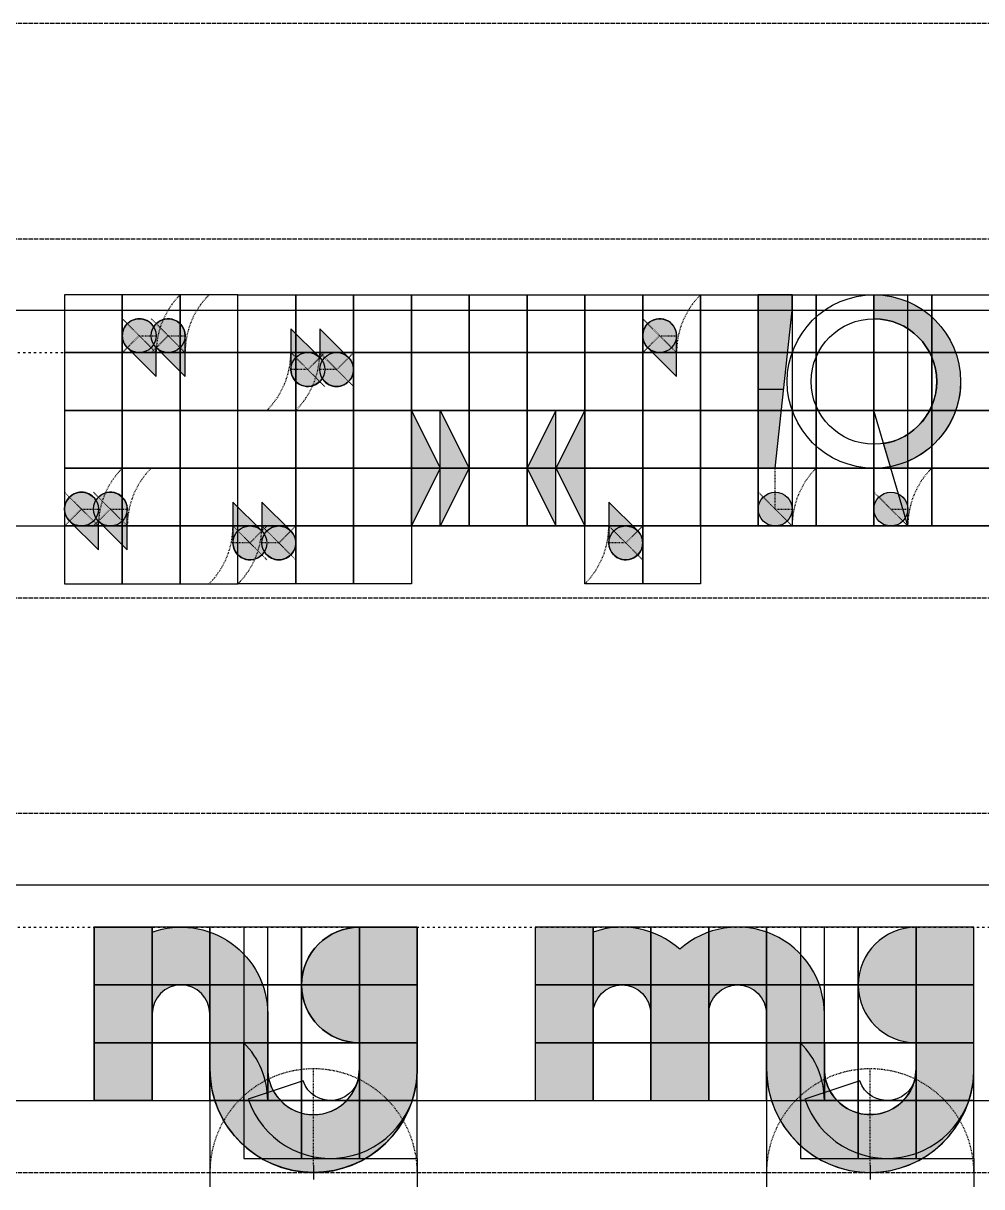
# Model space of a CAD drawing. Header units: millimetres. Extents: x -19 to 3010, y -292 to 470.
# Drawn here: x 274.3 to 407.7, y -252 to -90 of the extents above; entities that cross this region are included whole.
import ezdxf

# ---------------------------------------------------------------- set-up
doc = ezdxf.new("R2010")
doc.units = ezdxf.units.MM
doc.linetypes.add('ACAD_ISO02W100', pattern=[15, 12, -3])
doc.linetypes.add('ACAD_ISO03W100', pattern=[30, 12, -18])
for name, color, linetype in [('GUIDES', 252, 'Continuous'), ('guides_minor', 12, 'Continuous'), ('Lettering', 7, 'Continuous'), ('LINES', 252, 'Continuous'), ('Outlines', 5, 'Continuous')]:
    doc.layers.add(name, color=color, linetype=linetype)

msp = doc.modelspace()

# ---------------------------------------------------------------- hatches: boundary and pattern name
at = {"layer": 'Lettering'}
h = msp.add_hatch(color=256, dxfattribs=at)
h.dxf.hatch_style = 1
edge = h.paths.add_edge_path()
edge.add_arc((378.925565098879, -157.6429773960448), 2.357022603955154, 0, 360)
h.paths.add_polyline_path([(376.5685424949238, -127.8104858350254), (376.5685424949238, -151.9526214587563), (378.925565098879, -151.9526214587563), (381.2825877028341, -130), (381.2825877028341, -127.8104858350254)])
h = msp.add_hatch(color=256, dxfattribs=at)
h.dxf.hatch_style = 1
edge = h.paths.add_edge_path()
edge.add_arc((395.0203221813662, -157.6429773960448), 2.357022603955154, 0, 360)
edge = h.paths.add_edge_path()
edge.add_line((395.0203221813662, -151.9526214587564), (394.0132821968343, -148.5143718857156))
edge.add_arc((392.6632995774111, -139.8815536468909), 8.737734478532149, 278.8878165909547, 359.9999999999998)
edge.add_arc((392.663299577411, -139.881553646891), 8.737734478532218, 5.591073982312873e-13, 89.99999999999962)
edge.add_line((392.6632995774111, -131.1438191683588), (392.6632995774111, -127.8104858350254))
edge.add_arc((392.6632995774111, -139.8815536468909), 12.07106781186545, 0, 90, ccw=False)
edge.add_arc((392.663299577411, -139.8815536468908), 12.07106781186559, 292.9871262958783, 359.9999999999998, ccw=False)
edge.add_line((397.3773447853214, -150.9940896264247), (397.3773447853213, -151.9526214587563))
edge.add_line((397.3773447853213, -151.9526214587563), (395.0203221813662, -151.9526214587564))
h = msp.add_hatch(color=256, dxfattribs=at)
h.dxf.hatch_style = 1
edge = h.paths.add_edge_path()
edge.add_line((292.7614237491541, -135.1675084389805), (296.7851130197759, -139.1911977096024))
edge.add_line((296.7851130197759, -139.1911977096024), (296.7851130197759, -133.5008417723138))
edge.add_arc((294.4280904158208, -133.5008417723139), 2.357022603955102, 1.38178055159656e-12, 134.9999999999995)
edge.add_arc((294.4280904158184, -133.5008417723158), 2.357022603954803, 134.9999999999253, 148.600285190003)
edge.add_arc((290.4044011451989, -133.5008417723138), 2.357022603955134, 31.39971480993617, 135)
edge.add_arc((290.4044011451988, -133.5008417723139), 2.357022603955064, 134.9999999999971, 225.000000000001)
edge.add_line((288.7377344785322, -135.1675084389805), (292.7614237491541, -139.1911977096024))
edge.add_line((292.7614237491541, -139.1911977096024), (292.7614237491541, -135.1675084389805))
h = msp.add_hatch(color=256, dxfattribs=at)
h.dxf.hatch_style = 1
edge = h.paths.add_edge_path()
edge.add_line((361.164141349725, -135.1675084389806), (365.1878306203468, -139.1911977096025))
edge.add_line((365.1878306203468, -139.1911977096025), (365.1878306203468, -133.5008417723139))
edge.add_arc((362.8308080163917, -133.5008417723139), 2.357022603955102, 5.289628674080582e-13, 134.9999999999999)
edge.add_arc((362.8308080163916, -133.5008417723139), 2.357022603955107, 134.999999999998, 225.000000000002)
h = msp.add_hatch(color=256, dxfattribs=at)
h.dxf.hatch_style = 1
edge = h.paths.add_edge_path()
edge.add_line((315.522847498308, -136.5482203135576), (311.4991582276862, -132.5245310429356))
edge.add_line((311.4991582276862, -132.5245310429356), (311.4991582276862, -138.2148869802242))
edge.add_arc((313.8561808316413, -138.2148869802242), 2.357022603955159, 180.0000000000014, 314.9999999999985)
edge.add_arc((313.8561808316437, -138.2148869802223), 2.357022603954844, 314.9999999999262, 328.6002851900037)
edge.add_arc((317.8798701022631, -138.2148869802242), 2.357022603955085, 211.3997148099369, 315.000000000001)
edge.add_arc((317.8798701022633, -138.2148869802242), 2.357022603955024, 314.9999999999961, 405.0000000000019)
edge.add_line((319.5465367689299, -136.5482203135576), (315.522847498308, -132.5245310429356))
edge.add_line((315.522847498308, -132.5245310429356), (315.522847498308, -136.5482203135576))
h = msp.add_hatch(color=256, dxfattribs=at)
h.dxf.hatch_style = 1
h.paths.add_polyline_path([(328.284271247462, -143.9052429175127), (332.3079605180838, -151.9526214587563), (332.3079605180838, -143.9052429175127), (336.3316497887056, -151.9526214587563), (332.3079605180838, -160), (332.3079605180838, -151.9526214587563), (328.284271247462, -160)])
h = msp.add_hatch(color=256, dxfattribs=at)
h.dxf.hatch_style = 1
h.paths.add_polyline_path([(348.4027176005711, -143.9052429175127), (344.3790283299493, -151.9526214587563), (348.4027176005711, -160), (348.4027176005711, -151.9526214587563), (352.4264068711929, -160), (352.4264068711929, -143.9052429175127), (348.4027176005711, -151.9526214587563)])
h = msp.add_hatch(color=256, dxfattribs=at)
h.dxf.hatch_style = 1
edge = h.paths.add_edge_path()
edge.add_line((284.7140452079104, -159.3096440627114), (288.7377344785323, -163.3333333333334))
edge.add_line((288.7377344785323, -163.3333333333334), (288.7377344785323, -157.6429773960448))
edge.add_arc((286.3807118745771, -157.6429773960448), 2.357022603955159, 1.381780551596527e-12, 134.9999999999986)
edge.add_arc((286.3807118745783, -157.642977396045), 2.357022603956049, 135.0000000000161, 148.6002851900936)
edge.add_arc((282.3570226039553, -157.6429773960448), 2.357022603955122, 31.39971480991449, 135)
edge.add_arc((282.3570226039552, -157.6429773960448), 2.357022603955064, 134.9999999999971, 225.000000000001)
edge.add_line((280.6903559372886, -159.3096440627114), (284.7140452079105, -163.3333333333334))
edge.add_line((284.7140452079105, -163.3333333333334), (284.7140452079104, -159.3096440627114))
h = msp.add_hatch(color=256, dxfattribs=at)
h.dxf.hatch_style = 1
edge = h.paths.add_edge_path()
edge.add_line((307.4754689570645, -160.6903559372886), (303.4517796864426, -156.6666666666667))
edge.add_line((303.4517796864426, -156.6666666666667), (303.4517796864426, -162.3570226039553))
edge.add_arc((305.8088022903978, -162.3570226039552), 2.357022603955102, 180.0000000000014, 314.9999999999995)
edge.add_arc((305.8088022903967, -162.3570226039551), 2.357022603956049, 315.0000000000161, 328.6002851900936)
edge.add_arc((309.8324915610195, -162.3570226039553), 2.357022603955073, 211.3997148099152, 315.000000000001)
edge.add_arc((309.8324915610198, -162.3570226039552), 2.357022603955024, 314.9999999999961, 405.0000000000019)
edge.add_line((311.4991582276863, -160.6903559372886), (307.4754689570644, -156.6666666666667))
edge.add_line((307.4754689570644, -156.6666666666667), (307.4754689570645, -160.6903559372886))
h = msp.add_hatch(color=256, dxfattribs=at)
h.dxf.hatch_style = 1
edge = h.paths.add_edge_path()
edge.add_line((359.783429475148, -160.6903559372886), (355.7597402045262, -156.6666666666666))
edge.add_line((355.7597402045262, -156.6666666666666), (355.7597402045262, -162.3570226039552))
edge.add_arc((358.1167628084813, -162.3570226039552), 2.357022603955102, 180.0000000000005, 314.9999999999998)
edge.add_arc((358.1167628084814, -162.3570226039552), 2.357022603955107, 314.999999999998, 405.000000000002)
h = msp.add_hatch(color=256, dxfattribs=at)
h.dxf.hatch_style = 1
edge = h.paths.add_edge_path()
edge.add_line((321.0456949966152, -235.5837493576075), (321.0456949966152, -231.9526214587564))
edge.add_arc((321.0456949966152, -223.9052429175127), 8.047378541243631, 90, 270, ccw=False)
edge.add_line((321.0456949966152, -215.8578643762691), (329.0930735378589, -215.8578643762691))
edge.add_line((329.0930735378589, -215.8578643762691), (329.0930735378588, -235.9763107293781))
edge.add_arc((314.6649831220381, -235.5837493576075), 14.4334298584122, 181.5585265580986, 358.4414734419262, ccw=False)
edge.add_line((300.2368927062174, -235.9763107293844), (300.2368927062174, -227.9289321881345))
edge.add_arc((296.2132034355956, -227.9289321881345), 4.023689270621844, 0, 180)
edge.add_line((292.1895141649737, -227.9289321881345), (292.1895141649737, -240))
edge.add_line((292.1895141649737, -240), (284.14213562373, -240))
edge.add_line((284.14213562373, -240), (284.14213562373, -215.857864376269))
edge.add_line((284.14213562373, -215.857864376269), (292.1895141649737, -215.857864376269))
edge.add_line((292.1895141649737, -215.857864376269), (292.1895141649737, -216.5482203135575))
edge.add_arc((296.2132034355955, -227.9289321881345), 12.07106781186548, -2.2737367544323206e-13, 109.47122063449049, ccw=False)
edge.add_line((308.284271247461, -227.9289321881345), (308.284271247461, -235.5837493576075))
edge.add_arc((314.6649831220381, -235.5837493576075), 6.380711874577116, 180, 360)
h = msp.add_hatch(color=256, dxfattribs=at)
h.dxf.hatch_style = 1
edge = h.paths.add_edge_path()
edge.add_arc((392.1404520791027, -235.5837493576085), 14.43342985841229, 181.5585265580783, 358.4414734419298)
edge.add_line((406.5685424949235, -235.9763107293782), (406.5685424949235, -215.857864376269))
edge.add_line((406.5685424949235, -215.857864376269), (398.5211639536798, -215.857864376269))
edge.add_arc((398.5211639536798, -223.9052429175127), 8.047378541243631, 90, 270)
edge.add_line((398.5211639536798, -231.9526214587563), (398.5211639536798, -235.5837493576075))
edge.add_arc((392.1404520791027, -235.5837493576075), 6.380711874577116, -180, 0, ccw=False)
edge.add_line((385.7597402045255, -235.5837493576075), (385.7597402045255, -227.9289321881345))
edge.add_arc((373.6886723926601, -227.9289321881344), 12.07106781186542, 359.9999999999999, 491.8103148957782)
edge.add_arc((357.5939153101729, -227.9289321881344), 12.07106781186549, 48.18968510422157, 109.471220634491)
edge.add_line((353.570226039551, -216.5482203135575), (353.570226039551, -215.857864376269))
edge.add_line((353.570226039551, -215.857864376269), (345.5228474983073, -215.857864376269))
edge.add_line((345.5228474983073, -215.857864376269), (345.5228474983073, -239.9999999999999))
edge.add_line((345.5228474983073, -239.9999999999999), (353.570226039551, -239.9999999999999))
edge.add_line((353.570226039551, -239.9999999999999), (353.570226039551, -227.9289321881345))
edge.add_arc((357.5939153101729, -227.9289321881345), 4.023689270621844, 0, 180, ccw=False)
edge.add_line((361.6176045807947, -227.9289321881345), (361.6176045807947, -239.9999999999999))
edge.add_line((361.6176045807947, -239.9999999999999), (369.6649831220383, -239.9999999999999))
edge.add_line((369.6649831220383, -239.9999999999999), (369.6649831220383, -227.9289321881345))
edge.add_arc((373.6886723926601, -227.9289321881345), 4.023689270621787, 0, 180, ccw=False)
edge.add_line((377.7123616632819, -227.9289321881345), (377.7123616632819, -235.9763107293802))

# ---------------------------------------------------------------- linework, layer by layer
at = {"layer": 'GUIDES'}
for points in [[(280.0000000000001, -135.857864376269), (288.0473785412438, -135.857864376269), (288.0473785412438, -127.8104858350254), (280.0000000000001, -127.8104858350254)], [(288.0473785412438, -135.857864376269), (296.0947570824874, -135.857864376269), (296.0947570824874, -127.8104858350254), (288.0473785412438, -127.8104858350254)], [(296.0947570824874, -135.857864376269), (304.1421356237311, -135.857864376269), (304.1421356237311, -127.8104858350254), (296.0947570824874, -127.8104858350254)], [(312.1895141649748, -135.857864376269), (304.1421356237311, -135.857864376269), (304.1421356237311, -127.8104858350254), (312.1895141649748, -127.8104858350254)], [(320.2368927062184, -135.857864376269), (312.1895141649748, -135.857864376269), (312.1895141649748, -127.8104858350254), (320.2368927062184, -127.8104858350254)], [(328.284271247462, -135.857864376269), (320.2368927062183, -135.857864376269), (320.2368927062183, -127.8104858350254), (328.284271247462, -127.8104858350254)], [(336.3316497887056, -135.857864376269), (328.284271247462, -135.857864376269), (328.284271247462, -127.8104858350254), (336.3316497887056, -127.8104858350254)], [(344.3790283299493, -135.857864376269), (336.3316497887056, -135.857864376269), (336.3316497887056, -127.8104858350254), (344.3790283299493, -127.8104858350254)], [(352.4264068711929, -135.857864376269), (344.3790283299493, -135.857864376269), (344.3790283299493, -127.8104858350254), (352.4264068711929, -127.8104858350254)], [(360.4737854124365, -135.857864376269), (352.4264068711929, -135.857864376269), (352.4264068711929, -127.8104858350254), (360.4737854124365, -127.8104858350254)], [(368.5211639536801, -135.857864376269), (360.4737854124365, -135.857864376269), (360.4737854124365, -127.8104858350254), (368.5211639536801, -127.8104858350254)], [(376.5685424949238, -135.857864376269), (368.5211639536801, -135.857864376269), (368.5211639536801, -127.8104858350254), (376.5685424949238, -127.8104858350254)], [(384.6159210361675, -135.857864376269), (376.5685424949238, -135.857864376269), (376.5685424949238, -127.8104858350254), (384.6159210361675, -127.8104858350254)], [(392.6632995774111, -135.857864376269), (384.6159210361675, -135.857864376269), (384.6159210361675, -127.8104858350254), (392.6632995774111, -127.8104858350254)], [(400.7106781186548, -135.857864376269), (392.6632995774111, -135.857864376269), (392.6632995774111, -127.8104858350254), (400.7106781186548, -127.8104858350254)], [(408.7580566598984, -135.857864376269), (400.7106781186548, -135.857864376269), (400.7106781186548, -127.8104858350254), (408.7580566598984, -127.8104858350254)], [(280.0000000000001, -143.9052429175127), (288.0473785412438, -143.9052429175127), (288.0473785412438, -135.857864376269), (280.0000000000001, -135.857864376269)], [(288.0473785412438, -143.9052429175127), (296.0947570824874, -143.9052429175127), (296.0947570824874, -135.857864376269), (288.0473785412438, -135.857864376269)], [(296.0947570824874, -143.9052429175127), (304.1421356237311, -143.9052429175127), (304.1421356237311, -135.857864376269), (296.0947570824874, -135.857864376269)], [(312.1895141649748, -143.9052429175127), (304.1421356237311, -143.9052429175127), (304.1421356237311, -135.857864376269), (312.1895141649748, -135.857864376269)], [(320.2368927062183, -143.9052429175127), (312.1895141649748, -143.9052429175127), (312.1895141649748, -135.857864376269), (320.2368927062183, -135.857864376269)], [(328.284271247462, -143.9052429175127), (320.2368927062183, -143.9052429175127), (320.2368927062183, -135.857864376269), (328.284271247462, -135.857864376269)], [(336.3316497887056, -143.9052429175127), (328.284271247462, -143.9052429175127), (328.284271247462, -135.857864376269), (336.3316497887056, -135.857864376269)], [(344.3790283299493, -143.9052429175127), (336.3316497887056, -143.9052429175127), (336.3316497887056, -135.857864376269), (344.3790283299493, -135.857864376269)], [(352.4264068711929, -143.9052429175127), (344.3790283299493, -143.9052429175127), (344.3790283299493, -135.857864376269), (352.4264068711929, -135.857864376269)], [(360.4737854124365, -143.9052429175127), (352.4264068711929, -143.9052429175127), (352.4264068711929, -135.857864376269), (360.4737854124365, -135.857864376269)], [(368.5211639536801, -143.9052429175127), (360.4737854124365, -143.9052429175127), (360.4737854124365, -135.857864376269), (368.5211639536801, -135.857864376269)], [(376.5685424949238, -143.9052429175127), (368.5211639536801, -143.9052429175127), (368.5211639536801, -135.857864376269), (376.5685424949238, -135.857864376269)], [(384.6159210361675, -143.9052429175127), (376.5685424949238, -143.9052429175127), (376.5685424949238, -135.857864376269), (384.6159210361675, -135.857864376269)], [(392.6632995774111, -143.9052429175127), (384.6159210361675, -143.9052429175127), (384.6159210361675, -135.857864376269), (392.6632995774111, -135.857864376269)], [(400.7106781186548, -143.9052429175127), (392.6632995774111, -143.9052429175127), (392.6632995774111, -135.857864376269), (400.7106781186548, -135.857864376269)], [(408.7580566598984, -143.9052429175127), (400.7106781186548, -143.9052429175127), (400.7106781186548, -135.857864376269), (408.7580566598984, -135.857864376269)], [(280.0000000000001, -151.9526214587563), (288.0473785412438, -151.9526214587563), (288.0473785412438, -143.9052429175127), (280.0000000000001, -143.9052429175127)], [(288.0473785412438, -151.9526214587563), (296.0947570824874, -151.9526214587563), (296.0947570824874, -143.9052429175127), (288.0473785412438, -143.9052429175127)], [(296.0947570824874, -151.9526214587563), (304.1421356237311, -151.9526214587563), (304.1421356237311, -143.9052429175127), (296.0947570824874, -143.9052429175127)], [(312.1895141649748, -151.9526214587563), (304.1421356237311, -151.9526214587563), (304.1421356237311, -143.9052429175127), (312.1895141649748, -143.9052429175127)], [(320.2368927062183, -151.9526214587563), (312.1895141649748, -151.9526214587563), (312.1895141649748, -143.9052429175127), (320.2368927062183, -143.9052429175127)], [(328.284271247462, -151.9526214587563), (320.2368927062183, -151.9526214587563), (320.2368927062183, -143.9052429175127), (328.284271247462, -143.9052429175127)], [(336.3316497887056, -151.9526214587563), (328.284271247462, -151.9526214587563), (328.284271247462, -143.9052429175127), (336.3316497887056, -143.9052429175127)], [(344.3790283299493, -151.9526214587563), (336.3316497887056, -151.9526214587563), (336.3316497887056, -143.9052429175127), (344.3790283299493, -143.9052429175127)], [(352.4264068711929, -151.9526214587563), (344.3790283299493, -151.9526214587563), (344.3790283299493, -143.9052429175127), (352.4264068711929, -143.9052429175127)], [(360.4737854124365, -151.9526214587563), (352.4264068711929, -151.9526214587563), (352.4264068711929, -143.9052429175127), (360.4737854124365, -143.9052429175127)], [(368.5211639536801, -151.9526214587563), (360.4737854124365, -151.9526214587563), (360.4737854124365, -143.9052429175127), (368.5211639536801, -143.9052429175127)], [(376.5685424949238, -151.9526214587563), (368.5211639536801, -151.9526214587563), (368.5211639536801, -143.9052429175127), (376.5685424949238, -143.9052429175127)], [(384.6159210361675, -151.9526214587563), (376.5685424949238, -151.9526214587563), (376.5685424949238, -143.9052429175127), (384.6159210361675, -143.9052429175127)], [(392.6632995774111, -151.9526214587563), (384.6159210361675, -151.9526214587563), (384.6159210361675, -143.9052429175127), (392.6632995774111, -143.9052429175127)], [(400.7106781186548, -151.9526214587563), (392.6632995774111, -151.9526214587563), (392.6632995774111, -143.9052429175127), (400.7106781186548, -143.9052429175127)], [(408.7580566598984, -151.9526214587563), (400.7106781186548, -151.9526214587563), (400.7106781186548, -143.9052429175127), (408.7580566598984, -143.9052429175127)], [(280.0000000000001, -160), (288.0473785412438, -160), (288.0473785412438, -151.9526214587563), (280.0000000000001, -151.9526214587563)], [(288.0473785412438, -160), (296.0947570824874, -160), (296.0947570824874, -151.9526214587563), (288.0473785412438, -151.9526214587563)], [(296.0947570824874, -160), (304.1421356237311, -160), (304.1421356237311, -151.9526214587563), (296.0947570824874, -151.9526214587563)], [(312.1895141649748, -160), (304.1421356237311, -160), (304.1421356237311, -151.9526214587563), (312.1895141649748, -151.9526214587563)], [(320.2368927062183, -160), (312.1895141649748, -160), (312.1895141649748, -151.9526214587563), (320.2368927062183, -151.9526214587563)], [(328.284271247462, -160), (320.2368927062183, -160), (320.2368927062183, -151.9526214587563), (328.284271247462, -151.9526214587563)], [(336.3316497887056, -160), (328.284271247462, -160), (328.284271247462, -151.9526214587563), (336.3316497887056, -151.9526214587563)], [(344.3790283299493, -160), (336.3316497887056, -160), (336.3316497887056, -151.9526214587563), (344.3790283299493, -151.9526214587563)], [(352.4264068711929, -160), (344.3790283299493, -160), (344.3790283299493, -151.9526214587563), (352.4264068711929, -151.9526214587563)], [(360.4737854124365, -160), (352.4264068711929, -160), (352.4264068711929, -151.9526214587563), (360.4737854124365, -151.9526214587563)], [(368.5211639536801, -160.0000000000001), (360.4737854124365, -160.0000000000001), (360.4737854124365, -151.9526214587564), (368.5211639536801, -151.9526214587564)], [(376.5685424949238, -160), (368.5211639536801, -160), (368.5211639536801, -151.9526214587563), (376.5685424949238, -151.9526214587563)], [(384.6159210361675, -160), (376.5685424949238, -160), (376.5685424949238, -151.9526214587563), (384.6159210361675, -151.9526214587563)], [(392.6632995774111, -160), (384.6159210361675, -160), (384.6159210361675, -151.9526214587563), (392.6632995774111, -151.9526214587563)], [(400.7106781186548, -160), (392.6632995774111, -160), (392.6632995774111, -151.9526214587563), (400.7106781186548, -151.9526214587563)], [(400.7106781186548, -160), (392.6632995774111, -160), (392.6632995774111, -151.9526214587563), (400.7106781186548, -151.9526214587563)], [(408.7580566598984, -160), (400.7106781186548, -160), (400.7106781186548, -151.9526214587563), (408.7580566598984, -151.9526214587563)], [(280.0000000000001, -168.0473785412437), (288.0473785412438, -168.0473785412437), (288.0473785412438, -160), (280.0000000000001, -160)], [(288.0473785412438, -168.0473785412437), (296.0947570824874, -168.0473785412437), (296.0947570824874, -160), (288.0473785412438, -160)], [(296.0947570824874, -168.0473785412437), (304.1421356237311, -168.0473785412437), (304.1421356237311, -160), (296.0947570824874, -160)], [(312.1895141649748, -168.0473785412437), (304.1421356237311, -168.0473785412437), (304.1421356237311, -160), (312.1895141649748, -160)], [(320.2368927062183, -168.0473785412437), (312.1895141649748, -168.0473785412437), (312.1895141649748, -160), (320.2368927062183, -160)], [(328.284271247462, -168.0473785412437), (320.2368927062183, -168.0473785412437), (320.2368927062183, -160), (328.284271247462, -160)], [(360.4737854124364, -168.0473785412437), (352.4264068711929, -168.0473785412437), (352.4264068711929, -160), (360.4737854124364, -160)], [(368.5211639536801, -168.0473785412436), (360.4737854124365, -168.0473785412436), (360.4737854124365, -159.9999999999999), (368.5211639536801, -159.9999999999999)], [(284.1421356237319, -223.9052429175127), (292.1895141649755, -223.9052429175127), (292.1895141649755, -215.857864376269), (284.1421356237319, -215.857864376269)], [(292.1895141649755, -223.9052429175127), (300.2368927062192, -223.9052429175127), (300.2368927062192, -215.857864376269), (292.1895141649755, -215.857864376269)], [(300.2368927062192, -223.9052429175127), (308.2842712474629, -223.9052429175127), (308.2842712474629, -215.857864376269), (300.2368927062192, -215.857864376269)], [(304.9509379141297, -223.9052429175128), (312.9983164553734, -223.9052429175128), (312.9983164553734, -215.8578643762691), (304.9509379141297, -215.8578643762691)], [(312.9983164553734, -223.9052429175128), (321.0456949966171, -223.9052429175128), (321.0456949966171, -215.8578643762691), (312.9983164553734, -215.8578643762691)], [(321.0456949966171, -223.9052429175128), (329.0930735378608, -223.9052429175128), (329.0930735378608, -215.8578643762691), (321.0456949966171, -215.8578643762691)], [(345.5228474983093, -223.9052429175127), (353.5702260395528, -223.9052429175127), (353.5702260395528, -215.857864376269), (345.5228474983093, -215.857864376269)], [(353.5702260395528, -223.9052429175127), (361.6176045807965, -223.9052429175127), (361.6176045807965, -215.857864376269), (353.5702260395528, -215.857864376269)], [(361.6176045807965, -223.9052429175127), (369.6649831220401, -223.9052429175127), (369.6649831220401, -215.857864376269), (361.6176045807965, -215.857864376269)], [(369.6649831220401, -223.9052429175127), (377.7123616632838, -223.9052429175127), (377.7123616632838, -215.857864376269), (369.6649831220401, -215.857864376269)], [(377.7123616632838, -223.9052429175127), (385.7597402045275, -223.9052429175127), (385.7597402045275, -215.857864376269), (377.7123616632838, -215.857864376269)], [(382.4264068711943, -223.9052429175127), (390.473785412438, -223.9052429175127), (390.473785412438, -215.857864376269), (382.4264068711943, -215.857864376269)], [(390.473785412438, -223.9052429175127), (398.5211639536817, -223.9052429175127), (398.5211639536817, -215.857864376269), (390.473785412438, -215.857864376269)], [(398.5211639536817, -223.9052429175127), (406.5685424949254, -223.9052429175127), (406.5685424949254, -215.857864376269), (398.5211639536817, -215.857864376269)], [(284.1421356237319, -231.9526214587563), (292.1895141649755, -231.9526214587563), (292.1895141649755, -223.9052429175127), (284.1421356237319, -223.9052429175127)], [(292.1895141649755, -231.9526214587563), (300.2368927062192, -231.9526214587563), (300.2368927062192, -223.9052429175127), (292.1895141649755, -223.9052429175127)], [(300.2368927062192, -231.9526214587563), (308.2842712474629, -231.9526214587563), (308.2842712474629, -223.9052429175127), (300.2368927062192, -223.9052429175127)], [(304.9509379141297, -231.9526214587564), (312.9983164553734, -231.9526214587564), (312.9983164553734, -223.9052429175128), (304.9509379141297, -223.9052429175128)], [(312.9983164553734, -231.9526214587564), (321.0456949966171, -231.9526214587564), (321.0456949966171, -223.9052429175128), (312.9983164553734, -223.9052429175128)], [(321.0456949966171, -231.9526214587564), (329.0930735378608, -231.9526214587564), (329.0930735378608, -223.9052429175128), (321.0456949966171, -223.9052429175128)], [(345.5228474983093, -231.9526214587563), (353.5702260395528, -231.9526214587563), (353.5702260395528, -223.9052429175127), (345.5228474983093, -223.9052429175127)], [(353.5702260395528, -231.9526214587563), (361.6176045807965, -231.9526214587563), (361.6176045807965, -223.9052429175127), (353.5702260395528, -223.9052429175127)], [(361.6176045807965, -231.9526214587563), (369.6649831220401, -231.9526214587563), (369.6649831220401, -223.9052429175127), (361.6176045807965, -223.9052429175127)], [(369.6649831220401, -231.9526214587563), (377.7123616632838, -231.9526214587563), (377.7123616632838, -223.9052429175127), (369.6649831220401, -223.9052429175127)], [(377.7123616632838, -231.9526214587563), (385.7597402045275, -231.9526214587563), (385.7597402045275, -223.9052429175127), (377.7123616632838, -223.9052429175127)], [(382.4264068711943, -231.9526214587563), (390.473785412438, -231.9526214587563), (390.473785412438, -223.9052429175127), (382.4264068711943, -223.9052429175127)], [(390.473785412438, -231.9526214587563), (398.5211639536817, -231.9526214587563), (398.5211639536817, -223.9052429175127), (390.473785412438, -223.9052429175127)], [(398.5211639536817, -231.9526214587563), (406.5685424949254, -231.9526214587563), (406.5685424949254, -223.9052429175127), (398.5211639536817, -223.9052429175127)], [(284.1421356237319, -240), (292.1895141649755, -240), (292.1895141649755, -231.9526214587563), (284.1421356237319, -231.9526214587563)], [(292.1895141649755, -240), (300.2368927062192, -240), (300.2368927062192, -231.9526214587563), (292.1895141649755, -231.9526214587563)], [(300.2368927062192, -240), (308.2842712474629, -240), (308.2842712474629, -231.9526214587563), (300.2368927062192, -231.9526214587563)], [(304.9509379141297, -240.0000000000001), (312.9983164553734, -240.0000000000001), (312.9983164553734, -231.9526214587564), (304.9509379141297, -231.9526214587564)], [(308.2842712474629, -240), (304.9509379141296, -240), (304.9509379141296, -231.9526214587563), (308.2842712474629, -231.9526214587563)], [(312.9983164553734, -240.0000000000001), (321.0456949966171, -240.0000000000001), (321.0456949966171, -231.9526214587564), (312.9983164553734, -231.9526214587564)], [(321.0456949966171, -240.0000000000001), (329.0930735378608, -240.0000000000001), (329.0930735378608, -231.9526214587564), (321.0456949966171, -231.9526214587564)], [(345.5228474983093, -239.9999999999999), (353.5702260395528, -239.9999999999999), (353.5702260395528, -231.9526214587563), (345.5228474983093, -231.9526214587563)], [(353.5702260395528, -239.9999999999999), (361.6176045807965, -239.9999999999999), (361.6176045807965, -231.9526214587563), (353.5702260395528, -231.9526214587563)], [(361.6176045807965, -239.9999999999999), (369.6649831220401, -239.9999999999999), (369.6649831220401, -231.9526214587563), (361.6176045807965, -231.9526214587563)], [(369.6649831220401, -239.9999999999999), (377.7123616632838, -239.9999999999999), (377.7123616632838, -231.9526214587563), (369.6649831220401, -231.9526214587563)], [(377.7123616632838, -239.9999999999999), (385.7597402045275, -239.9999999999999), (385.7597402045275, -231.9526214587563), (377.7123616632838, -231.9526214587563)], [(382.4264068711943, -240), (390.473785412438, -240), (390.473785412438, -231.9526214587563), (382.4264068711943, -231.9526214587563)], [(385.7597402045275, -239.9999999999999), (382.4264068711942, -239.9999999999999), (382.4264068711942, -231.9526214587563), (385.7597402045275, -231.9526214587563)], [(390.473785412438, -240), (398.5211639536817, -240), (398.5211639536817, -231.9526214587563), (390.473785412438, -231.9526214587563)], [(398.5211639536817, -240), (406.5685424949254, -240), (406.5685424949254, -231.9526214587563), (398.5211639536817, -231.9526214587563)], [(304.9509379141297, -248.0473785412437), (312.9983164553734, -248.0473785412437), (312.9983164553734, -240.0000000000001), (304.9509379141297, -240.0000000000001)], [(312.9983164553734, -248.0473785412437), (321.0456949966171, -248.0473785412437), (321.0456949966171, -240.0000000000001), (312.9983164553734, -240.0000000000001)], [(321.0456949966171, -248.0473785412437), (329.0930735378608, -248.0473785412437), (329.0930735378608, -240.0000000000001), (321.0456949966171, -240.0000000000001)], [(382.4264068711943, -248.0473785412437), (390.473785412438, -248.0473785412437), (390.473785412438, -240), (382.4264068711943, -240)], [(390.473785412438, -248.0473785412437), (398.5211639536817, -248.0473785412437), (398.5211639536817, -240), (390.473785412438, -240)], [(398.5211639536817, -248.0473785412437), (406.5685424949254, -248.0473785412437), (406.5685424949254, -240), (398.5211639536817, -240)]]:
    msp.add_lwpolyline(points, close=True, dxfattribs=at)
for centre, end in [((296.9035593728859, -240), 44.99999999999956), ((374.3790283299505, -239.9999999999999), 44.99999999999955)]:
    msp.add_arc(centre, 11.38071187457704, 0, end, dxfattribs=at)
at = {"layer": 'guides_minor'}
for p, q in [((381.2825877028341, -127.8104858350254), (381.2825877028341, -160)), ((397.3773447853213, -159.9999999999999), (397.3773447853213, -127.8104858350254)), ((378.925565098879, -151.9526214587563), (381.2825877028341, -130)), ((311.4991582276862, -132.5245310429356), (315.5228474983081, -136.5482203135575)), ((315.5228474983081, -132.5245310429356), (319.5465367689299, -136.5482203135575)), ((292.7614237491541, -139.1911977096025), (288.7377344785322, -135.1675084389806)), ((296.7851130197759, -139.1911977096025), (292.7614237491541, -135.1675084389806)), ((365.1878306203468, -139.1911977096025), (361.164141349725, -135.1675084389806)), ((380.1040764008566, -140.9763107293782), (376.5685424949238, -140.9763107293782)), ((397.3773447853213, -160), (392.6632995774111, -143.9052429175127)), ((303.4517796864426, -156.6666666666666), (307.4754689570644, -160.6903559372885)), ((307.4754689570644, -156.6666666666666), (311.4991582276862, -160.6903559372885)), ((355.7597402045262, -156.6666666666666), (359.783429475148, -160.6903559372886)), ((284.7140452079105, -163.3333333333335), (280.6903559372886, -159.3096440627115)), ((288.7377344785323, -163.3333333333335), (284.7140452079104, -159.3096440627115)), ((300.2368927062192, -240), (300.2368927062191, -252)), ((377.7123616632838, -239.9999999999999), (377.7123616632837, -251.9999999999999)), ((314.6649831220399, -249.0118446353109), (314.6649831220399, -251.0118446353109)), ((329.0930735378608, -248.0473785412437), (329.0930735378608, -252)), ((392.1404520791045, -249.0118446353109), (392.1404520791045, -251.0118446353109)), ((406.5685424949254, -248.0473785412437), (406.5685424949254, -251.9999999999999))]:
    msp.add_line(p, q, dxfattribs=at)
at = {"layer": 'guides_minor', "linetype": 'ACAD_ISO02W100', "ltscale": 0.005}
for p, q in [((292.7614237491541, -135.8578643762691), (288.0473785412437, -131.1438191683588)), ((296.7851130197759, -135.8578643762691), (292.0710678118656, -131.1438191683588)), ((365.1878306203467, -135.8578643762691), (360.4737854124365, -131.1438191683588)), ((290.4044011451989, -133.5008417723139), (288.0473785412437, -135.8578643762691)), ((290.4044011451989, -133.5008417723139), (292.7614237491541, -133.5008417723139)), ((294.4280904158207, -133.5008417723139), (292.0710678118655, -135.8578643762691)), ((294.4280904158207, -133.5008417723139), (296.7851130197759, -133.5008417723139)), ((362.8308080163916, -133.5008417723139), (360.4737854124364, -135.8578643762691)), ((362.8308080163916, -133.5008417723139), (365.1878306203468, -133.5008417723139)), ((311.4991582276862, -135.857864376269), (316.2132034355965, -140.5719095841793)), ((313.8561808316414, -138.2148869802242), (316.2132034355966, -135.857864376269)), ((315.5228474983081, -135.857864376269), (320.2368927062184, -140.5719095841793)), ((317.8798701022632, -138.2148869802242), (320.2368927062184, -135.857864376269)), ((313.8561808316414, -138.2148869802242), (311.4991582276862, -138.2148869802242)), ((317.8798701022632, -138.2148869802242), (315.5228474983081, -138.2148869802242)), ((378.925565098879, -157.6429773960448), (378.925565098879, -151.9526214587563)), ((284.7140452079105, -160), (280.0000000000002, -155.2859547920897)), ((288.7377344785323, -160), (284.023689270622, -155.2859547920897)), ((381.2825877028341, -160), (376.5685424949238, -155.2859547920897)), ((397.3773447853214, -160), (392.6632995774111, -155.2859547920897)), ((282.3570226039553, -157.6429773960449), (280.0000000000001, -160)), ((282.3570226039553, -157.6429773960449), (284.7140452079105, -157.6429773960449)), ((286.3807118745771, -157.6429773960449), (284.0236892706219, -160)), ((286.3807118745771, -157.6429773960449), (288.7377344785323, -157.6429773960449)), ((378.925565098879, -157.6429773960448), (381.2825877028341, -157.6429773960448)), ((395.0203221813662, -157.6429773960448), (397.3773447853214, -157.6429773960448)), ((303.4517796864426, -160), (308.1658248943529, -164.7140452079103)), ((305.8088022903978, -162.3570226039552), (308.165824894353, -160)), ((307.4754689570644, -160), (312.1895141649747, -164.7140452079103)), ((309.8324915610195, -162.3570226039552), (312.1895141649748, -160)), ((355.7597402045262, -160.0000000000001), (360.4737854124365, -164.7140452079104)), ((358.1167628084813, -162.3570226039552), (360.4737854124365, -160.0000000000001)), ((305.8088022903978, -162.3570226039552), (303.4517796864426, -162.3570226039552)), ((309.8324915610195, -162.3570226039552), (307.4754689570644, -162.3570226039552)), ((358.1167628084813, -162.3570226039552), (355.7597402045262, -162.3570226039552)), ((314.6649831220399, -249.0118446353109), (314.6649831220399, -235.5837493576076)), ((392.1404520791045, -249.0118446353109), (392.1404520791045, -235.5837493576075))]:
    msp.add_line(p, q, dxfattribs=at)
at = {"layer": 'guides_minor'}
for points in [[(284.1421356237319, -215.857864376269), (292.1895141649756, -215.857864376269), (292.1895141649756, -216.5482203135575, -0.5176380902050414), (308.2842712474629, -227.9289321881345), (308.2842712474629, -240), (300.2368927062193, -240), (300.2368927062193, -227.9289321881345, 0.9999999999999999), (292.1895141649756, -227.9289321881345), (292.1895141649756, -240), (284.1421356237319, -240)], [(321.0456949966171, -215.8578643762691, 0.9999999999999999), (321.0456949966171, -231.9526214587564), (321.0456949966171, -235.9763107293782, -0.8508037970648201), (313.2047989184113, -237.2487129985728), (305.5703853032433, -239.7935175369622, 0.8508037970648128), (329.0930735378608, -235.9763107293782), (329.0930735378608, -215.8578643762691)], [(369.6649831220402, -239.9999999999999), (369.6649831220402, -227.9289321881345, -0.9999999999999999), (377.7123616632838, -227.9289321881345), (377.7123616632838, -239.9999999999999), (385.7597402045275, -239.9999999999999), (385.7597402045275, -227.9289321881345, 0.6482315195103726), (365.6412938514185, -218.9316894586875, 0.2739514717088991), (353.5702260395529, -216.5482203135575), (353.5702260395529, -215.857864376269), (345.5228474983093, -215.857864376269), (345.5228474983093, -239.9999999999999), (353.5702260395529, -239.9999999999999), (353.5702260395529, -227.9289321881345, -0.9999999999999999), (361.6176045807966, -227.9289321881345), (361.6176045807966, -239.9999999999999)], [(398.5211639536817, -215.857864376269, 0.9999999999999999), (398.5211639536817, -231.9526214587563), (398.5211639536817, -235.9763107293782, -0.8508037970648201), (390.6802678754759, -237.2487129985727), (383.0458542603079, -239.7935175369621, 0.8508037970648128), (406.5685424949254, -235.9763107293782), (406.5685424949254, -215.857864376269)]]:
    msp.add_lwpolyline(points, format="xyb", close=True, dxfattribs=at)
for centre, radius in [((392.6632995774111, -139.8815536468909), 12.07106781186545), ((290.4044011451989, -133.5008417723139), 2.357022603955154), ((294.4280904158207, -133.5008417723139), 2.357022603955154), ((362.8308080163916, -133.5008417723139), 2.357022603955154), ((392.6632995774111, -139.8815536468909), 8.737734478532133), ((313.8561808316414, -138.2148869802242), 2.357022603955154), ((317.8798701022632, -138.2148869802242), 2.357022603955154), ((282.3570226039553, -157.6429773960449), 2.357022603955154), ((286.3807118745771, -157.6429773960449), 2.357022603955154), ((305.8088022903978, -162.3570226039552), 2.357022603955154), ((309.8324915610195, -162.3570226039552), 2.357022603955154), ((358.1167628084813, -162.3570226039552), 2.357022603955154)]:
    msp.add_circle(centre, radius, dxfattribs=at)
at = {"layer": 'guides_minor', "linetype": 'ACAD_ISO02W100', "ltscale": 0.005}
for centre, radius, start, end in [((304.1421356237311, -135.8578643762691), 11.38071187457704, 134.9999999999997, 180), ((308.1658248943529, -135.8578643762691), 11.38071187457704, 134.9999999999997, 180), ((376.5685424949238, -135.8578643762691), 11.38071187457704, 135, 180), ((300.1184463531092, -135.857864376269), 11.38071187457704, 314.9999999999998, 0), ((304.1421356237311, -135.857864376269), 11.38071187457704, 314.9999999999998, 0), ((296.0947570824875, -160), 11.38071187457704, 134.9999999999997, 180), ((300.1184463531093, -160), 11.38071187457704, 134.9999999999997, 180), ((392.6632995774111, -160), 11.38071187457704, 135, 180), ((408.7580566598984, -160), 11.38071187457704, 135, 180), ((292.0710678118656, -160), 11.38071187457704, 314.9999999999998, 0), ((296.0947570824874, -160), 11.38071187457704, 314.9999999999998, 0), ((344.3790283299492, -160.0000000000001), 11.38071187457704, 314.9999999999999, 0), ((314.6649831220399, -250.0118446353109), 14.42809527770335, 0.04703654060733365, 179.9529634593927), ((392.1404520791045, -250.0118446353109), 14.42809527770335, 0.04703654060733361, 179.9529634593927)]:
    msp.add_arc(centre, radius, start, end, dxfattribs=at)
at = {"layer": 'guides_minor'}
for centre, radius, end in [((314.6649831220399, -235.5837493576076), 14.43342985841226, 358.4414734419258), ((314.6649831220399, -235.5837493576076), 6.380711874577116, 1.017777498068325e-13), ((392.1404520791045, -235.5837493576075), 14.43342985841226, 358.4414734419258), ((392.1404520791045, -235.5837493576075), 6.380711874577116, 1.017777498068325e-13)]:
    msp.add_arc(centre, radius, 180, end, dxfattribs=at)
at = {"layer": 'LINES', "linetype": 'ACAD_ISO02W100', "ltscale": 0.05}
for p, q in [((-10, -90), (530, -90)), ((-10.00000000000003, -120), (530, -120)), ((-10.00000000000003, -170), (530, -170)), ((-10.00000000000006, -200), (530, -200)), ((-10.00000000000006, -250), (530, -250))]:
    msp.add_line(p, q, dxfattribs=at)
at = {"layer": 'LINES'}
for p, q in [((535, -130), (-15.00000000000003, -130)), ((-15.00000000000003, -160), (535, -160)), ((535, -210), (-15.00000000000006, -210)), ((-15.00000000000006, -240), (535, -240))]:
    msp.add_line(p, q, dxfattribs=at)
at = {"layer": 'LINES', "linetype": 'ACAD_ISO03W100', "ltscale": 0.025}
for p, q in [((-10.00000000000002, -135.857864376269), (530, -135.857864376269)), ((-10.00000000000005, -215.857864376269), (530, -215.857864376269))]:
    msp.add_line(p, q, dxfattribs=at)
at = {"layer": 'Outlines'}
msp.add_lwpolyline([(376.5685424949238, -127.8104858350254), (376.5685424949238, -151.9526214587563), (378.925565098879, -151.9526214587563), (381.2825877028341, -130), (381.2825877028341, -127.8104858350254)], close=True, dxfattribs=at)
for points in [[(395.0203221813662, -151.9526214587564), (394.0132821968343, -148.5143718857156, 0.3694756907586025), (401.4010340559432, -139.8815536468909, 0.4142135623730903), (392.6632995774111, -131.1438191683588), (392.6632995774111, -127.8104858350254, -0.4142135623730944), (404.7343673892765, -139.8815536468909, -0.3010271003955635), (397.3773447853214, -150.9940896264247), (397.3773447853213, -151.9526214587563)], [(292.7614237491541, -135.1675084389805), (296.7851130197759, -139.1911977096024), (296.7851130197759, -133.5008417723138, 0.6681786379192891), (292.7614237491541, -131.8341751056472, 0.05941219583479045), (292.4162457805094, -132.27282030714, 0.4855754481896902), (288.7377344785323, -131.8341751056472, 0.4142135623731156), (288.7377344785322, -135.1675084389805), (292.7614237491541, -139.1911977096024)], [(361.164141349725, -135.1675084389806), (365.1878306203468, -139.1911977096025), (365.1878306203468, -133.5008417723139, 0.6681786379192891), (361.164141349725, -131.8341751056473, 0.4142135623731156), (361.164141349725, -135.1675084389806)], [(315.522847498308, -136.5482203135576), (311.4991582276862, -132.5245310429356), (311.4991582276862, -138.2148869802242, 0.6681786379192891), (315.522847498308, -139.8815536468909, 0.05941219583479045), (315.8680254669526, -139.4429084453981, 0.4855754481896902), (319.5465367689298, -139.8815536468909, 0.4142135623731156), (319.5465367689299, -136.5482203135576), (315.522847498308, -132.5245310429356)], [(284.7140452079104, -159.3096440627114), (288.7377344785323, -163.3333333333334), (288.7377344785323, -157.6429773960448, 0.6681786379192891), (284.7140452079105, -155.9763107293781, 0.05941219583479045), (284.3688672392663, -156.4149559308717, 0.4855754481898142), (280.6903559372887, -155.9763107293781, 0.4142135623731156), (280.6903559372886, -159.3096440627114), (284.7140452079105, -163.3333333333334)], [(307.4754689570645, -160.6903559372886), (303.4517796864426, -156.6666666666667), (303.4517796864426, -162.3570226039553, 0.6681786379192891), (307.4754689570644, -164.0236892706219, 0.05941219583479045), (307.8206469257086, -163.5850440691284, 0.4855754481898142), (311.4991582276862, -164.0236892706219, 0.4142135623731156), (311.4991582276863, -160.6903559372886), (307.4754689570644, -156.6666666666667)], [(359.783429475148, -160.6903559372886), (355.7597402045262, -156.6666666666666), (355.7597402045262, -162.3570226039552, 0.6681786379192891), (359.783429475148, -164.0236892706219, 0.4142135623731156), (359.783429475148, -160.6903559372885)], [(321.0456949966152, -235.5837493576075), (321.0456949966152, -231.9526214587564, -1), (321.0456949966152, -215.8578643762691), (329.0930735378589, -215.8578643762691), (329.0930735378588, -235.9763107293781, -0.9731619418771063), (300.2368927062174, -235.9763107293844), (300.2368927062174, -227.9289321881345, 0.9999999999999999), (292.1895141649737, -227.9289321881345), (292.1895141649737, -240), (284.14213562373, -240), (284.14213562373, -215.857864376269), (292.1895141649737, -215.857864376269), (292.1895141649737, -216.5482203135575, -0.5176380902050414), (308.284271247461, -227.9289321881345), (308.284271247461, -235.5837493576075, 0.9999999999999999)], [(377.7123616632819, -235.9763107293802, 0.9731619418773101), (406.5685424949235, -235.9763107293782), (406.5685424949235, -215.857864376269), (398.5211639536798, -215.857864376269, 1), (398.5211639536798, -231.9526214587563), (398.5211639536798, -235.5837493576075, -0.9999999999999999), (385.7597402045255, -235.5837493576075), (385.7597402045255, -227.9289321881345, 0.6482315195103726), (365.6412938514165, -218.9316894586875, 0.2739514717088991), (353.570226039551, -216.5482203135575), (353.570226039551, -215.857864376269), (345.5228474983073, -215.857864376269), (345.5228474983073, -239.9999999999999), (353.570226039551, -239.9999999999999), (353.570226039551, -227.9289321881345, -0.9999999999999999), (361.6176045807947, -227.9289321881345), (361.6176045807947, -239.9999999999999), (369.6649831220383, -239.9999999999999), (369.6649831220383, -227.9289321881345, -0.9999999999999999), (377.7123616632819, -227.9289321881345), (377.7123616632819, -235.9763107293802)]]:
    msp.add_lwpolyline(points, format="xyb", close=True, dxfattribs=at)
for points in [[(328.284271247462, -143.9052429175127), (332.3079605180838, -151.9526214587563), (332.3079605180838, -143.9052429175127), (336.3316497887056, -151.9526214587563), (332.3079605180838, -160), (332.3079605180838, -151.9526214587563), (328.284271247462, -160), (328.284271247462, -143.9052429175127)], [(348.4027176005711, -143.9052429175127), (344.3790283299493, -151.9526214587563), (348.4027176005711, -160), (348.4027176005711, -151.9526214587563), (352.4264068711929, -160), (352.4264068711929, -143.9052429175127), (348.4027176005711, -151.9526214587563), (348.4027176005711, -143.9052429175127)]]:
    msp.add_lwpolyline(points, dxfattribs=at)
for centre in [(378.925565098879, -157.6429773960448), (395.0203221813662, -157.6429773960448)]:
    msp.add_circle(centre, 2.357022603955154, dxfattribs=at)

doc.saveas('drawing.dxf')
